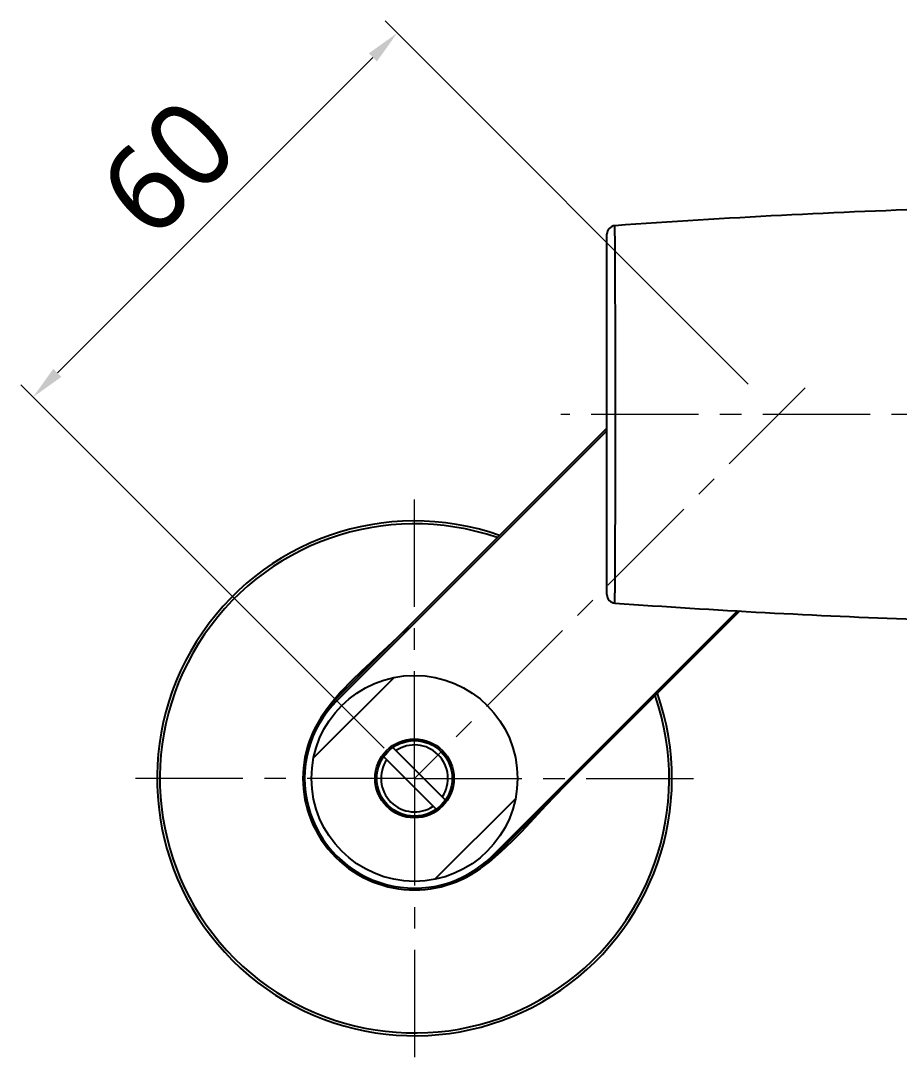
# Model space of a CAD drawing. Extents: x 0 to 1580, y 0 to 1158.
# Drawn here: x 309 to 411.3, y 216.2 to 338.3 of the extents above; entities that cross this region are included whole.
import ezdxf

# ---------------------------------------------------------------- set-up
doc = ezdxf.new("R2010")
doc.units = 0
doc.header["$LTSCALE"] = 10
doc.header["$MEASUREMENT"] = 0
doc.header["$PDMODE"] = 3
doc.header["$PDSIZE"] = -10
doc.linetypes.add('CENTER', pattern=[2, 1.25, -0.25, 0.25, -0.25])
doc.layers.get('0').update_dxf_attribs({"linetype": 'CONTINUOUS'})
doc.layers.get('DEFPOINTS').update_dxf_attribs({"linetype": 'CONTINUOUS'})
doc.layers.add('DEF_LAYER_ASSEM_MEMBER', color=7, linetype='CONTINUOUS')
doc.styles.add('Daelim Dimension', font='')
doc.styles.get('Daelim Dimension').set_extended_font_data('NanumGothic')
doc.dimstyles.new('DEFAULT', dxfattribs={"dimscale": 2, "dimtxt": 2, "dimasz": 2, "dimexe": 0, "dimexo": 2, "dimgap": 1, "dimtad": 1, "dimdec": 1, "dimzin": 9, "dimdsep": 46, "dimtxsty": 'Daelim Dimension', "dimcen": 0.5, "dimclrd": 252, "dimclre": 252, "dimclrt": 3, "dimadec": 1, "dimazin": 0, "dimtfac": 1, "dimtdec": 1, "dimtix": 1, "dimtmove": 0, "dimatfit": 3, "dimfxl": 1, "dimtolj": 1, "dimtzin": 1, "dimlwd": 9, "dimlwe": 9, "dimarcsym": 0})

# ---------------------------------------------------------------- blocks, each defined once
blk = doc.blocks.new('*D4')
at = {"color": 5, "lineweight": 9, "ltscale": 0.5, "transparency": 16777216}
for p, q in [((393.7380791960121, 296.0230457723358), (351.4124353893649, 338.3486895789941)), ((313.2286692052788, 297.3364962701722), (349.9982218269913, 334.106048891875)), ((351.3116723248122, 253.5966389011358), (308.9860285181594, 295.9222827077996))]:
    blk.add_line(p, q, dxfattribs=at)
at = {"color": 5, "ltscale": 0.5, "transparency": 16777216}
for points in [[(349.5268173062003, 334.5774534126661), (350.4696263477823, 333.6346443710839), (352.8266489517378, 336.9344760166208)], [(312.7572646844879, 297.8079007909633), (313.7000737260698, 296.8650917493811), (310.4002420805323, 294.5080691454264)]]:
    blk.add_solid(points, dxfattribs=at)
at = {"layer": 'DEFPOINTS', "color": 0, "ltscale": 0.5, "transparency": 16777216}
for p in [(352.8266489517378, 336.9344760166208), (396.5665063207579, 293.1946186475893), (354.140099449558, 250.7682117763893)]:
    blk.add_point(p, dxfattribs=at)
at = {"color": 7, "ltscale": 0.5, "transparency": 16777216, "insert": (322.5009735777532, 324.833744519404), "char_height": 10, "attachment_point": 2, "rotation": 44.99999999999251, "style": 'Daelim Dimension'}
blk.add_mtext('\\A1;60', dxfattribs=at)

msp = doc.modelspace()

# ---------------------------------------------------------------- linework, layer by layer
at = {"layer": 'DEF_LAYER_ASSEM_MEMBER', "color": 7, "linetype": 'Continuous'}
for p, q in [((377.2736131019578, 271.4896177070892), (377.2736131019578, 313.4854499924893)), ((377.2736131019578, 290.8722881772892), (345.654818075358, 259.2534931505892)), ((364.0395943861577, 240.8687168397893), (392.7925361879579, 269.6216586415892)), ((349.7145690138577, 263.5468958733892), (348.6608445377578, 262.5503122945893)), ((352.466554178658, 261.8225885668892), (343.0857226590579, 252.4417570472893)), ((343.1423599490581, 255.7194576274892), (342.7581541412578, 254.8418170369893)), ((342.6849315769578, 254.6523004000892), (342.6946936043578, 254.6780776901892)), ((352.311798232558, 253.6571731651892), (358.4432744006581, 247.5256969970893)), ((357.3826142288581, 246.4650368252892), (351.251138060758, 252.5965129933892)), ((366.6086898024578, 247.6804529431893), (357.227858282758, 238.2996214234892)), ((366.2201361044581, 242.7378221382892), (367.3371981734581, 243.8755590215893)), ((359.4640699869578, 237.9085509814893), (359.438401635658, 237.8988303413893))]:
    msp.add_line(p, q, dxfattribs=at)
at = {"layer": 'DEF_LAYER_ASSEM_MEMBER', "color": 1, "linetype": 'CENTER', "lineweight": 5}
for p, q in [((400.3650414931581, 295.5789402576893), (354.8472062307354, 250.0611049951892)), ((567.942444407458, 292.4875118663892), (371.903253681558, 292.4875118663892)), ((354.8472062307578, 250.0611049951892), (354.8472062307578, 283.9401302841893)), ((354.8472062307578, 250.0611049951892), (320.968180941758, 250.0611049951892)), ((354.8472062307578, 250.0611049951892), (388.7262315197577, 250.0611049951892)), ((354.8472062307578, 250.0611049951892), (354.8472062307578, 216.1820797062892))]:
    msp.add_line(p, q, dxfattribs=at)
at = {"layer": 'DEF_LAYER_ASSEM_MEMBER', "color": 9, "linetype": 'Continuous'}
for p, q in [((377.2736131019578, 290.5894454647893), (345.7962394315582, 259.1120717943892)), ((363.8981730299579, 241.0101381960893), (392.5256185221579, 269.6375836882892)), ((345.7962394315582, 259.1120717943892), (345.6548180752579, 259.2534931505892)), ((363.8981730299579, 241.0101381960893), (364.0395943861577, 240.8687168397893))]:
    msp.add_line(p, q, dxfattribs=at)
at = {"layer": 'DEF_LAYER_ASSEM_MEMBER', "color": 7, "linetype": 'Continuous'}
for points in [[(354.0657682940582, 267.6644989169893), (352.8317856689582, 266.4616248148893), (351.7112882214578, 265.4043855310892), (350.6994504019576, 264.4631962752892), (349.7145690138577, 263.5468958733892)], [(348.6608445377578, 262.5503122945893), (347.522864011758, 261.4329694058893), (346.3138431213579, 260.1706848067893)], [(346.3138431213579, 260.1706848067893), (345.125544216558, 258.7928285913893), (344.0693270419579, 257.3499419619893), (343.1423599490581, 255.7194576274892)], [(370.1908516529579, 246.9255775310892), (371.2480178391579, 248.0459898915893), (372.4506958208576, 249.2797627778892)], [(367.3371981734581, 243.8755590215893), (368.3335528270582, 244.9290622319892), (370.1908516529579, 246.9255775310892)], [(363.5803500754578, 240.3405842049892), (364.958111499458, 241.5289570908892), (366.2201361044581, 242.7378221382892)], [(359.6282536611579, 237.9721854979892), (360.5067661281578, 238.3568402333892), (362.1375496051578, 239.2842152323893), (363.5803500754578, 240.3405842049892)]]:
    msp.add_lwpolyline(points, dxfattribs=at)
for radius in [12, 4.6, 4.4]:
    msp.add_circle((354.8472062307578, 250.0611049951892), radius, dxfattribs=at)
for centre, radius, start, end in [((447.9336755434579, -656.5928689029108), 973.5761574322, 91.81696427620355, 94.10720861240141), ((378.2736131019578, 313.4854986111893), 1, 94.03340263810479, 180.0027856511998), ((354.8472062307578, 250.0611049951892), 30, 70.72014426919795, 19.27985340829812), ((378.2736131019578, 271.4896186296893), 1, 180.0000528579992, 265.9677740766047), ((354.8472062307578, 250.0611049951892), 13, 135.000000060106, 314.9999999999934), ((354.8472062307578, 250.0611049951892), 3.9, 326.0874892109995, 123.9125107889935), ((354.8472062307578, 250.0611049951892), 3.9, 146.0874892109995, 303.9125107889935)]:
    msp.add_arc(centre, radius, start, end, dxfattribs=at)
at = {"layer": 'DEF_LAYER_ASSEM_MEMBER', "color": 9, "linetype": 'Continuous'}
for radius, start, end in [(29.6728526794, 71.01881751850175, 18.98117822910161), (12.8, 134.9999999999934, 314.9999999999934)]:
    msp.add_arc((354.8472062307578, 250.0611049951892), radius, start, end, dxfattribs=at)
at = {"layer": 'DEF_LAYER_ASSEM_MEMBER', "color": 9, "linetype": 'Continuous', "start_tangent": (-0.178226099884544, 0.9839895615909473), "end_tangent": (0.164474930273401, 0.986381263666114)}
msp.add_spline([(378.2032955003579, 270.4920931159892), (378.203481299558, 270.5188356772892), (378.2040319323578, 270.5987041373893), (378.2049344296579, 270.7311764102892), (378.2061745694582, 270.9157447505893), (378.2077371952582, 271.1519061851892), (378.2096053604578, 271.4391549718893), (378.2141844202579, 272.1650961644892), (378.2196960037581, 273.0880890303893), (378.2258753294582, 274.1978477807892), (378.2325069365579, 275.4828017579893), (378.2393739378576, 276.9315604896892), (378.2526355233576, 280.2655710732893), (378.263717079958, 284.0681283101893), (378.2710540918579, 288.1955133751893), (378.2736131018578, 292.4875195193893), (378.2710540755579, 296.7795268725893), (378.2637171225579, 300.9069152435893), (378.2526354577581, 304.7094702034892), (378.2393736915578, 308.0434777506892), (378.2325069099579, 309.4922340588893), (378.2258752363578, 310.7771866710892), (378.2196960825577, 311.8869438968892), (378.2141842532578, 312.8099334786892), (378.2096053553578, 313.5358750699893), (378.2061744875582, 314.0592824417893), (378.2049346711578, 314.2438496445893), (378.204031869458, 314.3763206969893), (378.2034796977578, 314.4561880416892), (378.2032929210582, 314.4829304350892)], degree=3, dxfattribs=at)
at = {"layer": 'DEF_LAYER_ASSEM_MEMBER', "color": 7, "linetype": 'Continuous', "start_tangent": (0.9975246548631809, -0.07031758627890919), "end_tangent": (1, 0)}
msp.add_spline([(378.2032955003579, 270.4920931159892), (395.701224089858, 269.3943107479893), (413.2162070909581, 268.6110612574893), (448.2736131019578, 267.9838267123893)], degree=3, dxfattribs=at)

# ---------------------------------------------------------------- dimensions: what is measured, and where the dimension line sits
at = {"color": 5, "ltscale": 0.5}
dim = msp.add_linear_dim(base=(352.8266489517378, 336.9344760166208), p1=(354.140099449558, 250.7682117763893), p2=(396.566506320758, 293.1946186475893), angle=44.99999999999252, dimstyle='DEFAULT', override={"dimtxt": 5, "dimexe": 1, "dimdec": 0, "dimclrd": 5, "dimclre": 5, "dimclrt": 7}, dxfattribs=at)
dim.commit()
dim.dimension.update_dxf_attribs({"geometry": '*D4', "text_midpoint": (331.6134455161331, 315.7212725810217), "dimtype": 160})

doc.saveas('drawing.dxf')
